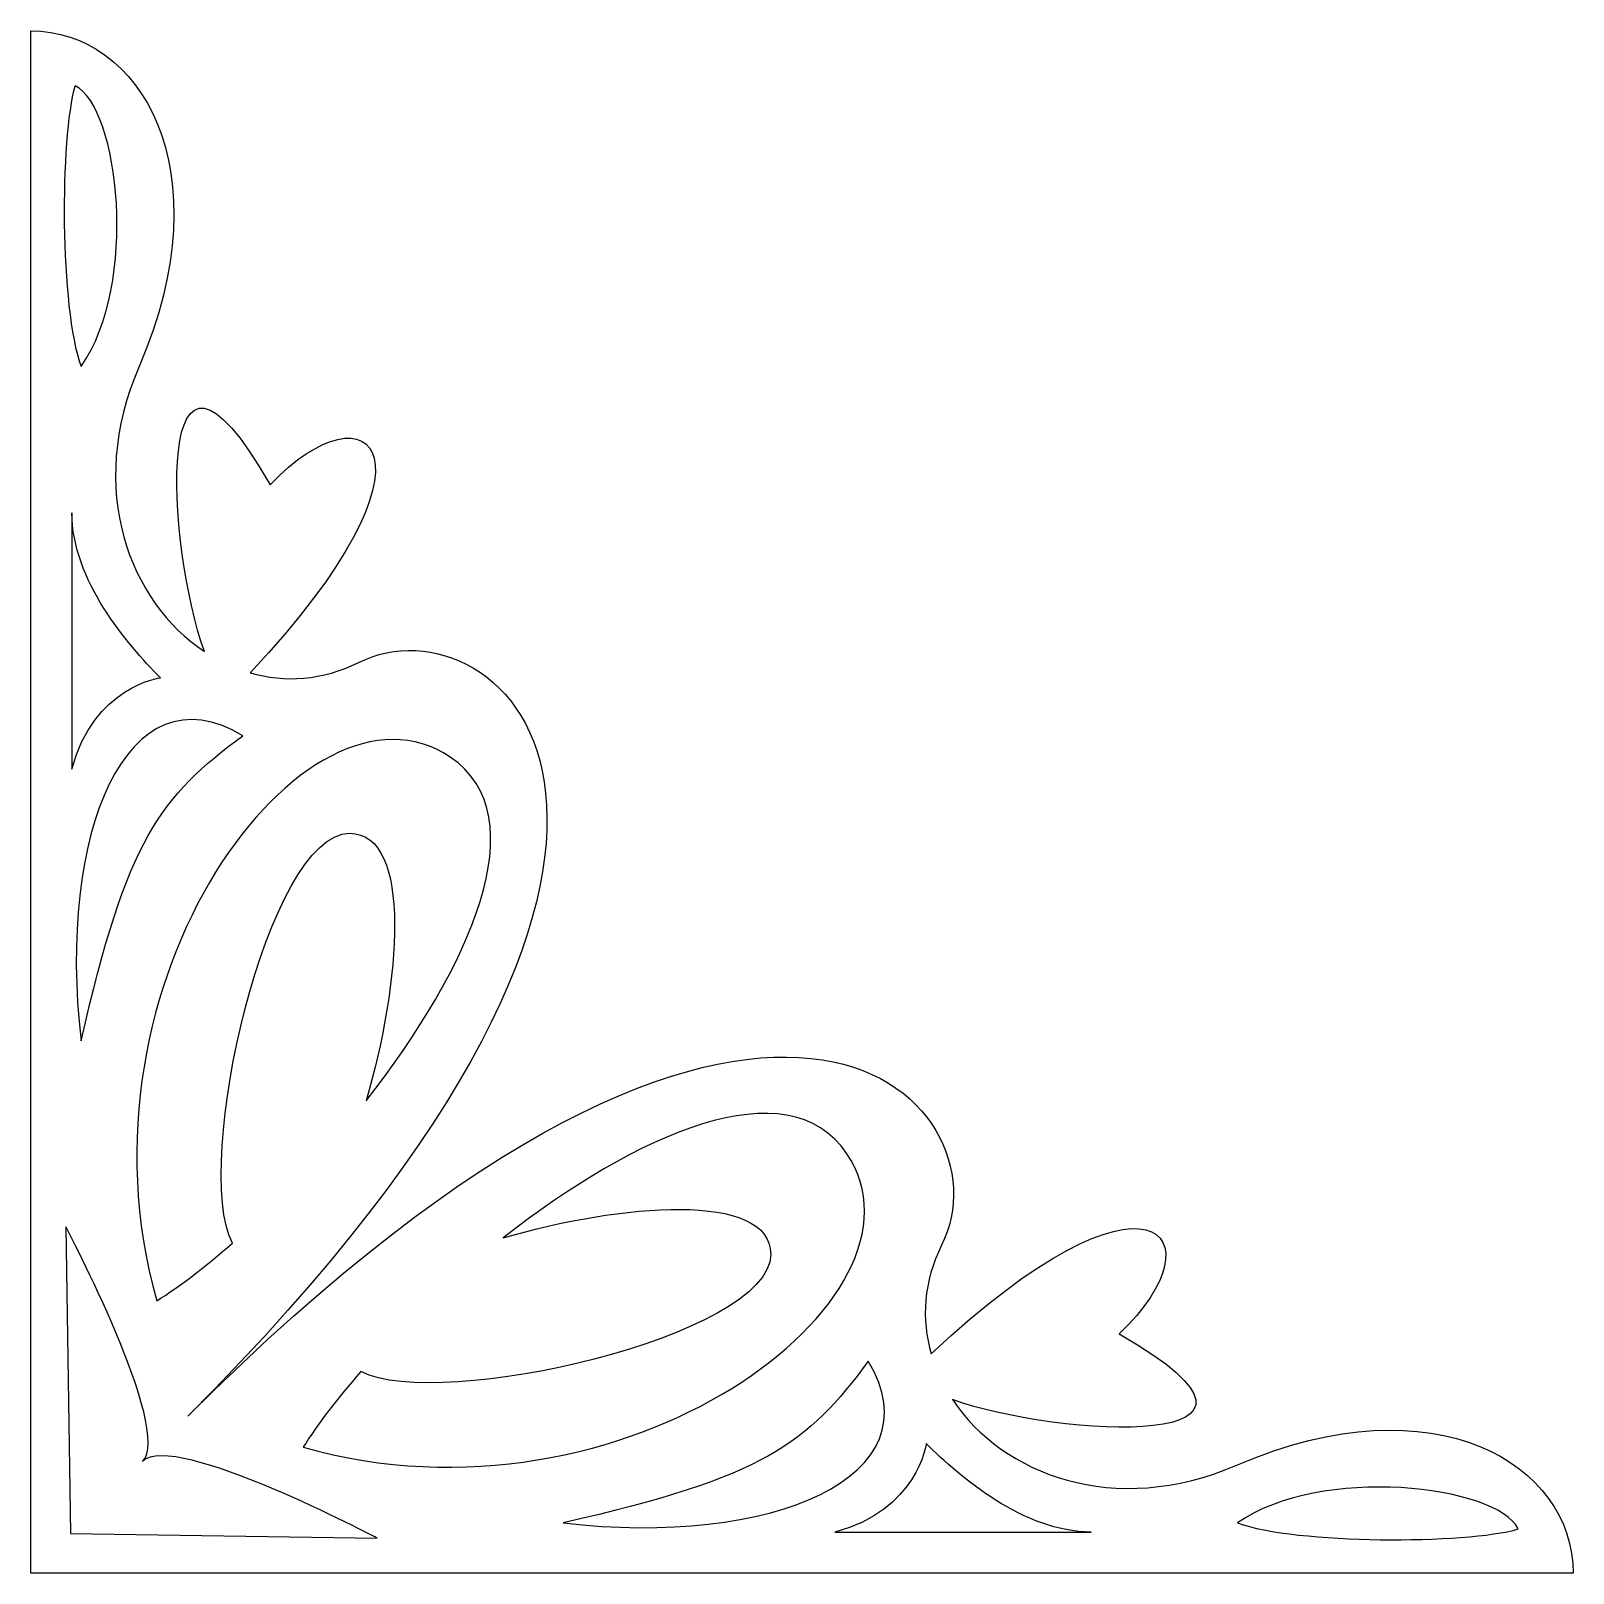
# Model space of a CAD drawing. Header units: centimetres. Extents: x -3.81 to 3.81, y -3.81 to 3.81.
import ezdxf

# ---------------------------------------------------------------- set-up
doc = ezdxf.new("R2010")
doc.units = ezdxf.units.CM
doc.header["$MEASUREMENT"] = 0
doc.layers.add('Layer 1', color=7, linetype='Continuous')

msp = doc.modelspace()

# ---------------------------------------------------------------- linework, layer by layer
at = {"layer": 'Layer 1', "color": 244}
for points, knots in [([(2.15183, -3.2752), (1.54107, -3.53841), (0.98888, -3.32134), (0.74374, -2.95251), (0.74374, -2.95251), (1.26227, -3.13952), (2.59572, -3.21686), (1.56728, -2.62802), (1.56728, -2.62802), (2.086, -2.13394), (1.70817, -1.71764), (0.63838, -2.72705), (0.63838, -2.72705), (0.58885, -2.55563), (0.60015, -2.36865), (0.68947, -2.18979), (0.68947, -2.18979), (1.03613, -1.49648), (-0.13971, -0.13969), (-3.03412, -3.0341), (-3.03412, -3.0341), (-0.13973, -0.1397), (-1.49651, 1.03611), (-2.1898, 0.68948), (-2.1898, 0.68948), (-2.36866, 0.60016), (-2.55567, 0.58883), (-2.72706, 0.63836), (-2.72706, 0.63836), (-1.71765, 1.70818), (-2.13394, 2.08603), (-2.62803, 1.56729), (-2.62803, 1.56729), (-3.21688, 2.59569), (-3.13955, 1.26225), (-2.95251, 0.74374), (-2.95251, 0.74374), (-3.32131, 0.98885), (-3.53843, 1.54106), (-3.2752, 2.15183), (-3.2752, 2.15183), (-2.85324, 3.13161), (-3.27522, 3.81), (-3.81, 3.81), (-3.81, 3.81), (-3.81, 3.81), (-3.81, -3.81), (-3.81, -3.81), (-3.81, -3.81), (-3.81, -3.81), (3.81, -3.81), (3.81, -3.81), (3.81, -3.81), (3.81, -3.2752), (3.13163, -2.85327), (2.15183, -3.2752)], [0, 0, 0, 0, 0.0666667, 0.0666667, 0.0666667, 0.0666667, 0.1333333, 0.1333333, 0.1333333, 0.1333333, 0.2, 0.2, 0.2, 0.2, 0.2666667, 0.2666667, 0.2666667, 0.2666667, 0.3333333, 0.3333333, 0.3333333, 0.3333333, 0.4, 0.4, 0.4, 0.4, 0.4666667, 0.4666667, 0.4666667, 0.4666667, 0.5333333, 0.5333333, 0.5333333, 0.5333333, 0.6, 0.6, 0.6, 0.6, 0.6666667, 0.6666667, 0.6666667, 0.6666667, 0.7333333, 0.7333333, 0.7333333, 0.7333333, 0.8, 0.8, 0.8, 0.8, 0.8666667, 0.8666667, 0.8666667, 0.8666667, 1, 1, 1, 1]), ([(-3.59177, 3.53864), (-3.37357, 3.43304), (-3.27541, 2.55883), (-3.56169, 2.15183), (-3.56169, 2.15183), (-3.66731, 2.43808), (-3.66731, 3.28247), (-3.59177, 3.53864)], [0, 0, 0, 0, 0.3333333, 0.3333333, 0.3333333, 0.3333333, 1, 1, 1, 1]), ([(-3.16984, 0.61418), (-3.16984, 0.61418), (-3.50134, 0.56894), (-3.60696, 0.1619), (-3.60696, 0.1619), (-3.60696, 0.1619), (-3.60696, 1.4282), (-3.60696, 1.4282), (-3.60696, 1.4282), (-3.60693, 1.09649), (-3.33558, 0.77994), (-3.16984, 0.61418)], [0, 0, 0, 0, 0.25, 0.25, 0.25, 0.25, 0.5, 0.5, 0.5, 0.5, 1, 1, 1, 1]), ([(-1.73778, 0.22206), (-1.30339, -0.07057), (-1.64031, -0.82106), (-2.15386, -1.47614), (-2.15386, -1.47614), (-1.98405, -0.90041), (-1.92071, -0.15468), (-2.23503, -0.15468), (-2.23503, -0.15468), (-2.6391, -0.15468), (-3.01402, -1.78933), (-2.81436, -2.1794), (-2.81436, -2.1794), (-2.94485, -2.29381), (-3.07169, -2.39128), (-3.18793, -2.46433), (-3.18793, -2.46433), (-3.63723, -0.87826), (-2.44644, 0.69985), (-1.73778, 0.22206)], [0, 0, 0, 0, 0.1666667, 0.1666667, 0.1666667, 0.1666667, 0.3333333, 0.3333333, 0.3333333, 0.3333333, 0.5, 0.5, 0.5, 0.5, 0.6666667, 0.6666667, 0.6666667, 0.6666667, 1, 1, 1, 1]), ([(-2.76281, 0.32766), (-3.16984, 0.02646), (-3.33558, -0.18497), (-3.56172, -1.17994), (-3.56172, -1.17994), (-3.68223, -0.15468), (-3.33558, 0.67432), (-2.76281, 0.32766)], [0, 0, 0, 0, 0.3333333, 0.3333333, 0.3333333, 0.3333333, 1, 1, 1, 1]), ([(-2.46433, -3.18791), (-2.3913, -3.07168), (-2.29383, -2.94481), (-2.1794, -2.81437), (-2.1794, -2.81437), (-1.78932, -3.01402), (-0.15468, -2.63911), (-0.15468, -2.23504), (-0.15468, -2.23504), (-0.15468, -1.92071), (-0.90046, -1.98406), (-1.47617, -2.15387), (-1.47617, -2.15387), (-0.82106, -1.64034), (-0.07057, -1.30339), (0.22206, -1.73779), (0.22206, -1.73779), (0.69988, -2.44644), (-0.87826, -3.63723), (-2.46433, -3.18791)], [0, 0, 0, 0, 0.1666667, 0.1666667, 0.1666667, 0.1666667, 0.3333333, 0.3333333, 0.3333333, 0.3333333, 0.5, 0.5, 0.5, 0.5, 0.6666667, 0.6666667, 0.6666667, 0.6666667, 1, 1, 1, 1]), ([(-3.61439, -3.61439), (-3.61439, -3.61439), (-3.63701, -2.09933), (-3.63701, -2.09933), (-3.63701, -2.09933), (-3.63701, -2.09933), (-3.10424, -3.10422), (-3.25847, -3.25844), (-3.25847, -3.25844), (-3.10424, -3.10424), (-2.09936, -3.63701), (-2.09936, -3.63701), (-2.09936, -3.63701), (-2.09936, -3.63701), (-3.61439, -3.61439), (-3.61439, -3.61439)], [0, 0, 0, 0, 0.2, 0.2, 0.2, 0.2, 0.4, 0.4, 0.4, 0.4, 0.6, 0.6, 0.6, 0.6, 1, 1, 1, 1]), ([(-1.17991, -3.56172), (-0.18497, -3.33558), (0.02648, -3.16982), (0.32766, -2.76281), (0.32766, -2.76281), (0.67432, -3.33558), (-0.15468, -3.68223), (-1.17991, -3.56172)], [0, 0, 0, 0, 0.3333333, 0.3333333, 0.3333333, 0.3333333, 1, 1, 1, 1]), ([(0.16193, -3.60693), (0.56894, -3.50133), (0.61418, -3.16981), (0.61418, -3.16981), (0.61418, -3.16981), (0.77994, -3.33557), (1.09652, -3.60693), (1.42825, -3.60693), (1.42825, -3.60693), (1.42825, -3.60693), (0.16193, -3.60693), (0.16193, -3.60693)], [0, 0, 0, 0, 0.25, 0.25, 0.25, 0.25, 0.5, 0.5, 0.5, 0.5, 1, 1, 1, 1]), ([(2.15183, -3.56172), (2.55887, -3.27544), (3.43307, -3.37357), (3.53867, -3.5918), (3.53867, -3.5918), (3.28245, -3.66728), (2.43808, -3.66728), (2.15183, -3.56172)], [0, 0, 0, 0, 0.3333333, 0.3333333, 0.3333333, 0.3333333, 1, 1, 1, 1])]:
    msp.add_open_spline(points, degree=3, knots=knots, dxfattribs=at)

doc.saveas('drawing.dxf')
